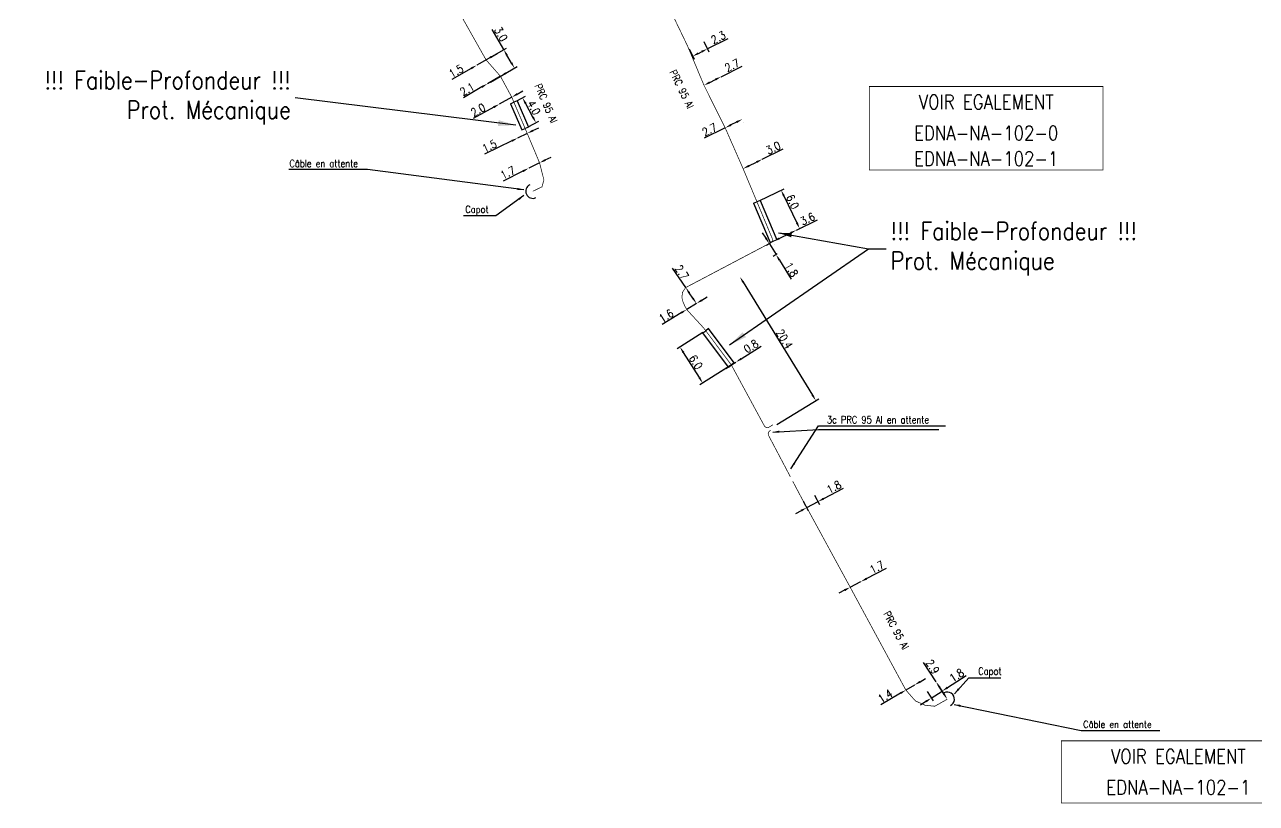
# Model space of a CAD drawing. Header units: millimetres. Extents: x 185000 to 186000, y 128000 to 129009.
# Drawn here: x 185197.3 to 185370.4, y 128131.2 to 128240.7 of the extents above; entities that cross this region are included whole.
import ezdxf
from ezdxf.enums import TextEntityAlignment as Align

# ---------------------------------------------------------------- set-up
doc = ezdxf.new("R2010")
doc.units = ezdxf.units.MM
doc.header["$PDMODE"] = 34
doc.layers.get('0').update_dxf_attribs({"linetype": 'CONTINUOUS'})
doc.layers.get('DEFPOINTS').update_dxf_attribs({"linetype": 'CONTINUOUS'})
for name, color, linetype in [('M_120', 5, 'M_ST_13'), ('M_300', 7, 'CONTINUOUS'), ('M_420', 7, 'CONTINUOUS'), ('M_930', 7, 'CONTINUOUS')]:
    doc.layers.add(name, color=color, linetype=linetype)
doc.styles.get("Standard").update_dxf_attribs({"font": 'romans.shx', "width": 0.85})
doc.linetypes.add('M_ST_13', pattern='A,5,-0.3,["oo",Standard,S=1.5,R=0,X=0,Y=-0.5],-3', length=8.3)
doc.dimstyles.get("Standard").update_dxf_attribs({"dimtxt": 1.5, "dimasz": 1.2, "dimexe": 0.625, "dimexo": 0.625, "dimgap": 0.25, "dimtad": 1, "dimdec": 1, "dimzin": 0, "dimdsep": 46, "dimtxsty": 'Standard', "dimcen": -0.5, "dimadec": 0, "dimazin": 0, "dimtfac": 1, "dimtdec": 1, "dimtmove": 0, "dimatfit": 3, "dimfxl": 0, "dimtolj": 1, "dimtzin": 0, "dimarcsym": 0})

# ---------------------------------------------------------------- blocks, each defined once
blk = doc.blocks.new('*D242')
at = {"layer": 'DEFPOINTS', "color": 0, "linetype": 'Continuous', "transparency": 16777216}
for p in [(185290.42, 128237.68), (185292.48, 128238.71), (185293.2, 128237.26)]:
    blk.add_point(p, dxfattribs=at)
at = {"layer": 'M_120', "color": 0, "linetype": 'Continuous', "lineweight": -2, "transparency": 16777216}
for p, q in [((185292.69, 128238.29), (185293.41, 128236.84)), ((185293.2, 128237.26), (185296.14, 128238.73)), ((185290.63, 128237.26), (185291.35, 128235.82)), ((185291.95, 128236.64), (185292.39, 128236.86))]:
    blk.add_line(p, q, dxfattribs=at)
at = {"layer": 'M_120', "color": 0, "linetype": 'Continuous', "transparency": 16777216}
for points in [[(185291.88, 128236.77), (185292.01, 128236.51), (185291.14, 128236.24)], [(185292.33, 128237), (185292.46, 128236.73), (185293.2, 128237.26)]]:
    blk.add_solid(points, dxfattribs=at)
at = {"layer": 'M_120', "color": 0, "linetype": 'Continuous', "transparency": 16777216, "insert": (185294.74, 128238.87), "char_height": 1.125, "attachment_point": 5, "rotation": 26.4688}
blk.add_mtext('\\A1;2.3', dxfattribs=at)
blk = doc.blocks.new('*D243')
at = {"layer": 'DEFPOINTS', "color": 0, "linetype": 'Continuous', "transparency": 16777216}
for p in [(185292.73, 128232.15), (185295.15, 128233.36), (185295.15, 128233.36)]:
    blk.add_point(p, dxfattribs=at)
at = {"layer": 'M_120', "color": 0, "linetype": 'Continuous', "lineweight": -2, "transparency": 16777216}
for p, q in [((185295.15, 128233.36), (185298.08, 128234.82)), ((185293.53, 128232.56), (185294.34, 128232.96))]:
    blk.add_line(p, q, dxfattribs=at)
at = {"layer": 'M_120', "color": 0, "linetype": 'Continuous', "transparency": 16777216}
for points in [[(185293.47, 128232.69), (185293.6, 128232.42), (185292.73, 128232.15)], [(185294.27, 128233.09), (185294.41, 128232.82), (185295.15, 128233.36)]]:
    blk.add_solid(points, dxfattribs=at)
at = {"layer": 'M_120', "color": 0, "linetype": 'Continuous', "transparency": 16777216, "insert": (185296.68, 128234.96), "char_height": 1.125, "attachment_point": 5, "rotation": 26.475}
blk.add_mtext('\\A1;2.7', dxfattribs=at)
blk = doc.blocks.new('*D244')
at = {"layer": 'DEFPOINTS', "color": 0, "linetype": 'Continuous', "transparency": 16777216}
for p in [(185298.12, 128227.38), (185298.12, 128227.38), (185295.71, 128226.17)]:
    blk.add_point(p, dxfattribs=at)
at = {"layer": 'M_120', "color": 0, "linetype": 'Continuous', "lineweight": -2, "transparency": 16777216}
for p, q in [((185297.32, 128226.98), (185296.51, 128226.57)), ((185298.33, 128226.96), (185298.33, 128226.96)), ((185295.71, 128226.17), (185292.77, 128224.71)), ((185295.92, 128225.75), (185295.92, 128225.75))]:
    blk.add_line(p, q, dxfattribs=at)
at = {"layer": 'M_120', "color": 0, "linetype": 'Continuous', "transparency": 16777216}
for points in [[(185297.25, 128227.11), (185297.39, 128226.84), (185298.12, 128227.38)], [(185296.45, 128226.71), (185296.58, 128226.44), (185295.71, 128226.17)]]:
    blk.add_solid(points, dxfattribs=at)
at = {"layer": 'M_120', "color": 0, "linetype": 'Continuous', "transparency": 16777216, "insert": (185293.5, 128225.91), "char_height": 1.125, "attachment_point": 5, "rotation": 26.4738}
blk.add_mtext('\\A1;2.7', dxfattribs=at)
blk = doc.blocks.new('*D245')
at = {"layer": 'DEFPOINTS', "color": 0, "linetype": 'Continuous', "transparency": 16777216}
for p in [(185300.92, 128221.75), (185300.92, 128221.75), (185298.23, 128220.43)]:
    blk.add_point(p, dxfattribs=at)
at = {"layer": 'M_120', "color": 0, "linetype": 'Continuous', "lineweight": -2, "transparency": 16777216}
for p, q in [((185300.92, 128221.75), (185303.87, 128223.2)), ((185299.04, 128220.83), (185300.12, 128221.36))]:
    blk.add_line(p, q, dxfattribs=at)
at = {"layer": 'M_120', "color": 0, "linetype": 'Continuous', "transparency": 16777216}
for points in [[(185300.05, 128221.49), (185300.18, 128221.22), (185300.92, 128221.75)], [(185298.97, 128220.96), (185299.11, 128220.69), (185298.23, 128220.43)]]:
    blk.add_solid(points, dxfattribs=at)
at = {"layer": 'M_120', "color": 0, "linetype": 'Continuous', "transparency": 16777216, "insert": (185302.47, 128223.35), "char_height": 1.125, "attachment_point": 5, "rotation": 26.1116}
blk.add_mtext('\\A1;3.0', dxfattribs=at)
blk = doc.blocks.new('*D246')
at = {"layer": 'DEFPOINTS', "color": 0, "linetype": 'Continuous', "transparency": 16777216}
for p in [(185305.73, 128211.8), (185302.49, 128210.23), (185302.49, 128210.23)]:
    blk.add_point(p, dxfattribs=at)
at = {"layer": 'M_120', "color": 0, "linetype": 'Continuous', "lineweight": -2, "transparency": 16777216}
for p, q in [((185305.73, 128211.8), (185308.68, 128213.22)), ((185303.3, 128210.62), (185304.92, 128211.41)), ((185302.69, 128209.81), (185302.69, 128209.81))]:
    blk.add_line(p, q, dxfattribs=at)
at = {"layer": 'M_120', "color": 0, "linetype": 'Continuous', "transparency": 16777216}
for points in [[(185304.85, 128211.54), (185304.98, 128211.27), (185305.73, 128211.8)], [(185303.23, 128210.76), (185303.36, 128210.49), (185302.49, 128210.23)]]:
    blk.add_solid(points, dxfattribs=at)
at = {"layer": 'M_120', "color": 0, "linetype": 'Continuous', "transparency": 16777216, "insert": (185307.28, 128213.38), "char_height": 1.125, "attachment_point": 5, "rotation": 25.7567}
blk.add_mtext('\\A1;3.6', dxfattribs=at)
blk = doc.blocks.new('*D247')
at = {"layer": 'DEFPOINTS', "color": 0, "linetype": 'Continuous', "transparency": 16777216}
for p in [(185301.92, 128209.88), (185302.49, 128210.23), (185303.43, 128208.7)]:
    blk.add_point(p, dxfattribs=at)
at = {"layer": 'M_120', "color": 0, "linetype": 'Continuous', "lineweight": -2, "transparency": 16777216}
for p, q in [((185301.45, 128210.65), (185300.97, 128211.42)), ((185302.09, 128209.99), (185301.52, 128209.64)), ((185301.92, 128209.88), (185302.86, 128208.35)), ((185303.03, 128208.45), (185302.46, 128208.1)), ((185303.33, 128207.58), (185304.97, 128204.9))]:
    blk.add_line(p, q, dxfattribs=at)
at = {"layer": 'M_120', "color": 0, "linetype": 'Continuous', "transparency": 16777216}
for points in [[(185301.57, 128210.73), (185301.32, 128210.57), (185301.92, 128209.88)], [(185303.46, 128207.66), (185303.2, 128207.5), (185302.86, 128208.35)]]:
    blk.add_solid(points, dxfattribs=at)
at = {"layer": 'M_120', "color": 0, "linetype": 'Continuous', "transparency": 16777216, "insert": (185305.02, 128206.25), "char_height": 1.125, "attachment_point": 5, "rotation": 301.5426}
blk.add_mtext('\\A1;1.8', dxfattribs=at)
blk = doc.blocks.new('*D248')
at = {"layer": 'DEFPOINTS', "color": 0, "linetype": 'Continuous', "transparency": 16777216}
for p in [(185290.16, 128203.72), (185291.67, 128201.48), (185291.67, 128201.48)]:
    blk.add_point(p, dxfattribs=at)
at = {"layer": 'M_120', "color": 0, "linetype": 'Continuous', "lineweight": -2, "transparency": 16777216}
for p, q in [((185290.16, 128203.72), (185288.33, 128206.44)), ((185291.16, 128202.23), (185290.66, 128202.97))]:
    blk.add_line(p, q, dxfattribs=at)
at = {"layer": 'M_120', "color": 0, "linetype": 'Continuous', "transparency": 16777216}
for points in [[(185290.79, 128203.06), (185290.54, 128202.89), (185290.16, 128203.72)], [(185291.29, 128202.31), (185291.04, 128202.14), (185291.67, 128201.48)]]:
    blk.add_solid(points, dxfattribs=at)
at = {"layer": 'M_120', "color": 0, "linetype": 'Continuous', "transparency": 16777216, "insert": (185289.61, 128205.87), "char_height": 1.125, "attachment_point": 5, "rotation": 303.9423}
blk.add_mtext('\\A1;2.7', dxfattribs=at)
blk = doc.blocks.new('*D249')
at = {"layer": 'DEFPOINTS', "color": 0, "linetype": 'Continuous', "transparency": 16777216}
for p in [(185291.67, 128201.48), (185291.67, 128201.48), (185290.3, 128200.64)]:
    blk.add_point(p, dxfattribs=at)
at = {"layer": 'M_120', "color": 0, "linetype": 'Continuous', "lineweight": -2, "transparency": 16777216}
for p, q in [((185291.67, 128201.48), (185290.3, 128200.64)), ((185292.43, 128201.95), (185293.2, 128202.42)), ((185289.54, 128200.17), (185286.86, 128198.53))]:
    blk.add_line(p, q, dxfattribs=at)
at = {"layer": 'M_120', "color": 0, "linetype": 'Continuous', "transparency": 16777216}
for points in [[(185292.35, 128202.08), (185292.51, 128201.82), (185291.67, 128201.48)], [(185289.46, 128200.3), (185289.61, 128200.04), (185290.3, 128200.64)]]:
    blk.add_solid(points, dxfattribs=at)
at = {"layer": 'M_120', "color": 0, "linetype": 'Continuous', "transparency": 16777216, "insert": (185287.42, 128199.75), "char_height": 1.125, "attachment_point": 5, "rotation": 31.5426}
blk.add_mtext('\\A1;1.6', dxfattribs=at)
blk = doc.blocks.new('*D250')
at = {"layer": 'DEFPOINTS', "color": 0, "linetype": 'Continuous', "transparency": 16777216}
for p in [(185300.17, 128215.78), (185305.73, 128211.8), (185306.17, 128212.01)]:
    blk.add_point(p, dxfattribs=at)
at = {"layer": 'M_120', "color": 0, "linetype": 'Continuous', "lineweight": -2, "transparency": 16777216}
for p, q in [((185300.59, 128215.98), (185303.99, 128217.62)), ((185303.96, 128216.61), (185305.78, 128212.82)), ((185306.15, 128212), (185306.6, 128212.22))]:
    blk.add_line(p, q, dxfattribs=at)
at = {"layer": 'M_120', "color": 0, "linetype": 'Continuous', "transparency": 16777216}
for points in [[(185304.09, 128216.67), (185303.82, 128216.54), (185303.57, 128217.42)], [(185305.92, 128212.89), (185305.65, 128212.76), (185306.17, 128212.01)]]:
    blk.add_solid(points, dxfattribs=at)
at = {"layer": 'M_120', "color": 0, "linetype": 'Continuous', "transparency": 16777216, "insert": (185305.19, 128215.78), "char_height": 1.125, "attachment_point": 5, "rotation": 295.7567}
blk.add_mtext('\\A1;6.0', dxfattribs=at)
blk = doc.blocks.new('*D251')
at = {"layer": 'DEFPOINTS', "color": 0, "linetype": 'Continuous', "transparency": 16777216}
for p in [(185262.11, 128235.72), (185260.81, 128234.97), (185260.81, 128234.97)]:
    blk.add_point(p, dxfattribs=at)
at = {"layer": 'M_120', "color": 0, "linetype": 'Continuous', "lineweight": -2, "transparency": 16777216}
for p, q in [((185262.11, 128235.72), (185260.81, 128234.97)), ((185262.89, 128236.17), (185263.66, 128236.62)), ((185260.03, 128234.52), (185257.31, 128232.94))]:
    blk.add_line(p, q, dxfattribs=at)
at = {"layer": 'M_120', "color": 0, "linetype": 'Continuous', "transparency": 16777216}
for points in [[(185262.81, 128236.3), (185262.96, 128236.04), (185262.11, 128235.72)], [(185259.95, 128234.65), (185260.1, 128234.39), (185260.81, 128234.97)]]:
    blk.add_solid(points, dxfattribs=at)
at = {"layer": 'M_120', "color": 0, "linetype": 'Continuous', "transparency": 16777216, "insert": (185257.9, 128234.15), "char_height": 1.125, "attachment_point": 5, "rotation": 30.0487}
blk.add_mtext('\\A1;1.5', dxfattribs=at)
blk = doc.blocks.new('*D252')
at = {"layer": 'DEFPOINTS', "color": 0, "linetype": 'Continuous', "transparency": 16777216}
for p in [(185264.59, 128237.16), (185260.81, 128234.97), (185262.31, 128232.37)]:
    blk.add_point(p, dxfattribs=at)
at = {"layer": 'M_120', "color": 0, "linetype": 'Continuous', "lineweight": -2, "transparency": 16777216}
for p, q in [((185264.59, 128237.16), (185262.95, 128240)), ((185261.21, 128235.2), (185265, 128237.39)), ((185265.65, 128235.34), (185265.04, 128236.38)), ((185262.72, 128232.61), (185266.5, 128234.8))]:
    blk.add_line(p, q, dxfattribs=at)
at = {"layer": 'M_120', "color": 0, "linetype": 'Continuous', "transparency": 16777216}
for points in [[(185265.17, 128236.45), (185264.91, 128236.3), (185264.59, 128237.16)], [(185265.78, 128235.42), (185265.52, 128235.27), (185266.1, 128234.56)]]:
    blk.add_solid(points, dxfattribs=at)
at = {"layer": 'M_120', "color": 0, "linetype": 'Continuous', "transparency": 16777216, "insert": (185264.2, 128239.34), "char_height": 1.125, "attachment_point": 5, "rotation": 300.0571}
blk.add_mtext('\\A1;3.0', dxfattribs=at)
blk = doc.blocks.new('*D253')
at = {"layer": 'DEFPOINTS', "color": 0, "linetype": 'Continuous', "transparency": 16777216}
for p in [(185262.31, 128232.37), (185262.31, 128232.37), (185264.13, 128233.42)]:
    blk.add_point(p, dxfattribs=at)
at = {"layer": 'M_120', "color": 0, "linetype": 'Continuous', "lineweight": -2, "transparency": 16777216}
for p, q in [((185264.91, 128233.87), (185265.69, 128234.32)), ((185264.13, 128233.42), (185262.31, 128232.37)), ((185261.53, 128231.92), (185258.93, 128230.41))]:
    blk.add_line(p, q, dxfattribs=at)
at = {"layer": 'M_120', "color": 0, "linetype": 'Continuous', "transparency": 16777216}
for points in [[(185264.83, 128234), (185264.98, 128233.74), (185264.13, 128233.42)], [(185261.46, 128232.05), (185261.61, 128231.79), (185262.31, 128232.37)]]:
    blk.add_solid(points, dxfattribs=at)
at = {"layer": 'M_120', "color": 0, "linetype": 'Continuous', "transparency": 16777216, "insert": (185259.47, 128231.59), "char_height": 1.125, "attachment_point": 5, "rotation": 30.0571}
blk.add_mtext('\\A1;2.1', dxfattribs=at)
blk = doc.blocks.new('*D254')
at = {"layer": 'DEFPOINTS', "color": 0, "linetype": 'Continuous', "transparency": 16777216}
for p in [(185265.72, 128230.48), (185263.97, 128229.5), (185263.97, 128229.5)]:
    blk.add_point(p, dxfattribs=at)
at = {"layer": 'M_120', "color": 0, "linetype": 'Continuous', "lineweight": -2, "transparency": 16777216}
for p, q in [((185265.72, 128230.48), (185263.97, 128229.5)), ((185266.5, 128230.92), (185267.29, 128231.36)), ((185263.18, 128229.06), (185260.32, 128227.46))]:
    blk.add_line(p, q, dxfattribs=at)
at = {"layer": 'M_120', "color": 0, "linetype": 'Continuous', "transparency": 16777216}
for points in [[(185266.43, 128231.05), (185266.57, 128230.79), (185265.72, 128230.48)], [(185263.11, 128229.2), (185263.26, 128228.93), (185263.97, 128229.5)]]:
    blk.add_solid(points, dxfattribs=at)
at = {"layer": 'M_120', "color": 0, "linetype": 'Continuous', "transparency": 16777216, "insert": (185260.99, 128228.7), "char_height": 1.125, "attachment_point": 5, "rotation": 29.2147}
blk.add_mtext('\\A1;2.0', dxfattribs=at)
blk = doc.blocks.new('*D255')
at = {"layer": 'DEFPOINTS', "color": 0, "linetype": 'Continuous', "transparency": 16777216}
for p in [(185267.89, 128225.39), (185266.55, 128224.73), (185266.55, 128224.73)]:
    blk.add_point(p, dxfattribs=at)
at = {"layer": 'M_120', "color": 0, "linetype": 'Continuous', "lineweight": -2, "transparency": 16777216}
for p, q in [((185267.89, 128225.39), (185266.55, 128224.73)), ((185268.7, 128225.79), (185269.51, 128226.18)), ((185265.74, 128224.33), (185261.91, 128222.46))]:
    blk.add_line(p, q, dxfattribs=at)
at = {"layer": 'M_120', "color": 0, "linetype": 'Continuous', "transparency": 16777216}
for points in [[(185268.64, 128225.92), (185268.77, 128225.65), (185267.89, 128225.39)], [(185265.67, 128224.47), (185265.81, 128224.2), (185266.55, 128224.73)]]:
    blk.add_solid(points, dxfattribs=at)
at = {"layer": 'M_120', "color": 0, "linetype": 'Continuous', "transparency": 16777216, "insert": (185262.59, 128223.62), "char_height": 1.125, "attachment_point": 5, "rotation": 26.1313}
blk.add_mtext('\\A1;1.5', dxfattribs=at)
blk = doc.blocks.new('*D256')
at = {"layer": 'DEFPOINTS', "color": 0, "linetype": 'Continuous', "transparency": 16777216}
for p in [(185268.1, 128220.49), (185268.1, 128220.49), (185269.63, 128221.25)]:
    blk.add_point(p, dxfattribs=at)
at = {"layer": 'M_120', "color": 0, "linetype": 'Continuous', "lineweight": -2, "transparency": 16777216}
for p, q in [((185270.43, 128221.65), (185271.24, 128222.05)), ((185267.3, 128220.09), (185264.49, 128218.68)), ((185269.63, 128221.25), (185268.1, 128220.49))]:
    blk.add_line(p, q, dxfattribs=at)
at = {"layer": 'M_120', "color": 0, "linetype": 'Continuous', "transparency": 16777216}
for points in [[(185270.36, 128221.78), (185270.5, 128221.52), (185269.63, 128221.25)], [(185267.23, 128220.22), (185267.37, 128219.95), (185268.1, 128220.49)]]:
    blk.add_solid(points, dxfattribs=at)
at = {"layer": 'M_120', "color": 0, "linetype": 'Continuous', "transparency": 16777216, "insert": (185265.16, 128219.86), "char_height": 1.125, "attachment_point": 5, "rotation": 26.5271}
blk.add_mtext('\\A1;1.7', dxfattribs=at)
blk = doc.blocks.new('*D258')
at = {"layer": 'DEFPOINTS', "color": 0, "linetype": 'Continuous', "transparency": 16777216}
for p in [(185267.22, 128230.41), (185266.02, 128229.76), (185267.6, 128226.07)]:
    blk.add_point(p, dxfattribs=at)
at = {"layer": 'M_120', "color": 0, "linetype": 'Continuous', "lineweight": -2, "transparency": 16777216}
for p, q in [((185266.44, 128229.98), (185267.64, 128230.63)), ((185268.7, 128227.68), (185267.65, 128229.62)), ((185268.02, 128226.29), (185269.54, 128227.11))]:
    blk.add_line(p, q, dxfattribs=at)
at = {"layer": 'M_120', "color": 0, "linetype": 'Continuous', "transparency": 16777216}
for points in [[(185267.78, 128229.69), (185267.52, 128229.55), (185267.22, 128230.41)], [(185268.83, 128227.75), (185268.56, 128227.61), (185269.12, 128226.89)]]:
    blk.add_solid(points, dxfattribs=at)
at = {"layer": 'M_120', "color": 0, "linetype": 'Continuous', "transparency": 16777216, "insert": (185268.83, 128229), "char_height": 1.125, "attachment_point": 5, "rotation": 298.3724}
blk.add_mtext('\\A1;4.0', dxfattribs=at)
blk = doc.blocks.new('M_300_02')
at = {"color": 0, "linetype": 'Continuous'}
blk.add_arc((0, 0), 1, 270, 90, dxfattribs=at)
at = {"color": 0, "linetype": 'Continuous', "width": 0.75, "flags": 3}
for tag, p in [('DEF_LEG', (0, -5)), ('DEF_COUP', (0, -7.5)), ('DEF_TYPE', (0, -10))]:
    blk.add_attdef(tag, text='', height=1.2, dxfattribs=at).set_placement(p, align=Align.MIDDLE)
blk = doc.blocks.new('*D260')
at = {"layer": 'DEFPOINTS', "color": 0, "linetype": 'Continuous', "transparency": 16777216}
for p in [(185306.47, 128174.1), (185308.05, 128174.95), (185308.76, 128173.64)]:
    blk.add_point(p, dxfattribs=at)
at = {"layer": 'M_120', "color": 0, "linetype": 'Continuous', "lineweight": -2, "transparency": 16777216}
for p, q in [((185309.55, 128174.06), (185312.32, 128175.55)), ((185306.69, 128173.69), (185307.39, 128172.38)), ((185307.17, 128172.79), (185308.76, 128173.64)), ((185308.28, 128174.54), (185308.98, 128173.23)), ((185306.38, 128172.36), (185305.58, 128171.94))]:
    blk.add_line(p, q, dxfattribs=at)
at = {"layer": 'M_120', "color": 0, "linetype": 'Continuous', "transparency": 16777216}
for points in [[(185309.48, 128174.2), (185309.62, 128173.93), (185308.76, 128173.64)], [(185306.31, 128172.5), (185306.45, 128172.23), (185307.17, 128172.79)]]:
    blk.add_solid(points, dxfattribs=at)
at = {"layer": 'M_120', "color": 0, "linetype": 'Continuous', "transparency": 16777216, "insert": (185310.98, 128175.68), "char_height": 1.125, "attachment_point": 5, "rotation": 28.1816}
blk.add_mtext('\\A1;1.8', dxfattribs=at)
blk = doc.blocks.new('*D261')
at = {"layer": 'DEFPOINTS', "color": 0, "linetype": 'Continuous', "transparency": 16777216}
for p in [(185313.28, 128161.6), (185314.78, 128162.4), (185314.78, 128162.4)]:
    blk.add_point(p, dxfattribs=at)
at = {"layer": 'M_120', "color": 0, "linetype": 'Continuous', "lineweight": -2, "transparency": 16777216}
for p, q in [((185315.58, 128162.82), (185318.36, 128164.28)), ((185312.48, 128161.18), (185311.68, 128160.76)), ((185313.28, 128161.6), (185314.78, 128162.4))]:
    blk.add_line(p, q, dxfattribs=at)
at = {"layer": 'M_120', "color": 0, "linetype": 'Continuous', "transparency": 16777216}
for points in [[(185315.51, 128162.95), (185315.65, 128162.68), (185314.78, 128162.4)], [(185312.41, 128161.32), (185312.55, 128161.05), (185313.28, 128161.6)]]:
    blk.add_solid(points, dxfattribs=at)
at = {"layer": 'M_120', "color": 0, "linetype": 'Continuous', "transparency": 16777216, "insert": (185317.02, 128164.42), "char_height": 1.125, "attachment_point": 5, "rotation": 27.7863}
blk.add_mtext('\\A1;1.7', dxfattribs=at)
blk = doc.blocks.new('*D262')
at = {"layer": 'DEFPOINTS', "color": 0, "linetype": 'Continuous', "transparency": 16777216}
for p in [(185322.31, 128147.86), (185322.31, 128147.86), (185321.1, 128147.15)]:
    blk.add_point(p, dxfattribs=at)
at = {"layer": 'M_120', "color": 0, "linetype": 'Continuous', "lineweight": -2, "transparency": 16777216}
for p, q in [((185322.31, 128147.86), (185321.1, 128147.15)), ((185323.09, 128148.32), (185323.86, 128148.77)), ((185320.33, 128146.7), (185317.58, 128145.08))]:
    blk.add_line(p, q, dxfattribs=at)
at = {"layer": 'M_120', "color": 0, "linetype": 'Continuous', "transparency": 16777216}
for points in [[(185323.01, 128148.45), (185323.16, 128148.19), (185322.31, 128147.86)], [(185320.25, 128146.83), (185320.4, 128146.57), (185321.1, 128147.15)]]:
    blk.add_solid(points, dxfattribs=at)
at = {"layer": 'M_120', "color": 0, "linetype": 'Continuous', "transparency": 16777216, "insert": (185318.19, 128146.31), "char_height": 1.125, "attachment_point": 5, "rotation": 30.4112}
blk.add_mtext('\\A1;1.4', dxfattribs=at)
blk = doc.blocks.new('*D263')
at = {"layer": 'DEFPOINTS', "color": 0, "linetype": 'Continuous', "transparency": 16777216}
for p in [(185325.35, 128148.3), (185325.35, 128148.3), (185326.92, 128145.87)]:
    blk.add_point(p, dxfattribs=at)
at = {"layer": 'M_120', "color": 0, "linetype": 'Continuous', "lineweight": -2, "transparency": 16777216}
for p, q in [((185325.35, 128148.3), (185323.6, 128151.02)), ((185326.44, 128146.62), (185325.84, 128147.55))]:
    blk.add_line(p, q, dxfattribs=at)
at = {"layer": 'M_120', "color": 0, "linetype": 'Continuous', "transparency": 16777216}
for points in [[(185325.96, 128147.63), (185325.71, 128147.46), (185325.35, 128148.3)], [(185326.56, 128146.7), (185326.31, 128146.54), (185326.92, 128145.87)]]:
    blk.add_solid(points, dxfattribs=at)
at = {"layer": 'M_120', "color": 0, "linetype": 'Continuous', "transparency": 16777216, "insert": (185324.86, 128150.44), "char_height": 1.125, "attachment_point": 5, "rotation": 302.8691}
blk.add_mtext('\\A1;2.9', dxfattribs=at)
blk = doc.blocks.new('*D264')
at = {"layer": 'DEFPOINTS', "color": 0, "linetype": 'Continuous', "transparency": 16777216}
for p in [(185323.84, 128147.32), (185325.35, 128148.3), (185324.67, 128146.03)]:
    blk.add_point(p, dxfattribs=at)
at = {"layer": 'M_120', "color": 0, "linetype": 'Continuous', "lineweight": -2, "transparency": 16777216}
for p, q in [((185326.94, 128147.5), (185329.58, 128149.2)), ((185325.6, 128147.91), (185326.44, 128146.61)), ((185324.09, 128146.93), (185324.93, 128145.64)), ((185324.67, 128146.03), (185326.19, 128147.01)), ((185323.92, 128145.54), (185323.16, 128145.05))]:
    blk.add_line(p, q, dxfattribs=at)
at = {"layer": 'M_120', "color": 0, "linetype": 'Continuous', "transparency": 16777216}
for points in [[(185326.86, 128147.62), (185327.02, 128147.37), (185326.19, 128147.01)], [(185323.84, 128145.67), (185324, 128145.42), (185324.67, 128146.03)]]:
    blk.add_solid(points, dxfattribs=at)
at = {"layer": 'M_120', "color": 0, "linetype": 'Continuous', "transparency": 16777216, "insert": (185328.23, 128149.22), "char_height": 1.125, "attachment_point": 5, "rotation": 32.8921}
blk.add_mtext('\\A1;1.8', dxfattribs=at)
blk = doc.blocks.new('*D265')
at = {"layer": 'DEFPOINTS', "color": 0, "linetype": 'Continuous', "transparency": 16777216}
for p in [(185296.58, 128192.84), (185297.21, 128193.24), (185297.21, 128193.24)]:
    blk.add_point(p, dxfattribs=at)
at = {"layer": 'M_120', "color": 0, "linetype": 'Continuous', "lineweight": -2, "transparency": 16777216}
for p, q in [((185297.97, 128193.72), (185300.75, 128195.47)), ((185295.82, 128192.36), (185295.06, 128191.88)), ((185296.58, 128192.84), (185297.21, 128193.24))]:
    blk.add_line(p, q, dxfattribs=at)
at = {"layer": 'M_120', "color": 0, "linetype": 'Continuous', "transparency": 16777216}
for points in [[(185295.74, 128192.48), (185295.9, 128192.23), (185296.58, 128192.84)], [(185297.89, 128193.85), (185298.05, 128193.59), (185297.21, 128193.24)]]:
    blk.add_solid(points, dxfattribs=at)
at = {"layer": 'M_120', "color": 0, "linetype": 'Continuous', "transparency": 16777216, "insert": (185299.34, 128195.47), "char_height": 1.125, "attachment_point": 5, "rotation": 32.2751}
blk.add_mtext('\\A1;0.8', dxfattribs=at)
blk = doc.blocks.new('*D266')
at = {"layer": 'DEFPOINTS', "color": 0, "linetype": 'Continuous', "transparency": 16777216}
for p in [(185292.97, 128197.66), (185289.35, 128195.37), (185297.21, 128193.24)]:
    blk.add_point(p, dxfattribs=at)
at = {"layer": 'M_120', "color": 0, "linetype": 'Continuous', "lineweight": -2, "transparency": 16777216}
for p, q in [((185292.57, 128197.41), (185288.96, 128195.12)), ((185292.08, 128191.06), (185289.84, 128194.61)), ((185296.82, 128192.99), (185292.16, 128190.05))]:
    blk.add_line(p, q, dxfattribs=at)
at = {"layer": 'M_120', "color": 0, "linetype": 'Continuous', "transparency": 16777216}
for points in [[(185289.96, 128194.69), (185289.71, 128194.53), (185289.35, 128195.37)], [(185292.2, 128191.14), (185291.95, 128190.98), (185292.56, 128190.3)]]:
    blk.add_solid(points, dxfattribs=at)
at = {"layer": 'M_120', "color": 0, "linetype": 'Continuous', "transparency": 16777216, "insert": (185291.59, 128193.24), "char_height": 1.125, "attachment_point": 5, "rotation": 302.2751}
blk.add_mtext('\\A1;6.0', dxfattribs=at)
blk = doc.blocks.new('*D273')
at = {"layer": 'DEFPOINTS', "color": 0, "linetype": 'Continuous', "transparency": 16777216}
for p in [(185297.78, 128205.23), (185308.45, 128187.84), (185302.55, 128184.23)]:
    blk.add_point(p, dxfattribs=at)
at = {"layer": 'M_120', "color": 0, "linetype": 'Continuous', "lineweight": -2, "transparency": 16777216}
for p, q in [((185298.25, 128204.46), (185307.98, 128188.61)), ((185302.95, 128184.47), (185308.85, 128188.09))]:
    blk.add_line(p, q, dxfattribs=at)
at = {"layer": 'M_120', "color": 0, "linetype": 'Continuous', "transparency": 16777216}
for points in [[(185298.37, 128204.54), (185298.12, 128204.38), (185297.78, 128205.23)], [(185308.1, 128188.69), (185307.85, 128188.53), (185308.45, 128187.84)]]:
    blk.add_solid(points, dxfattribs=at)
at = {"layer": 'M_120', "color": 0, "linetype": 'Continuous', "transparency": 16777216, "insert": (185304.03, 128196.48), "char_height": 1.125, "attachment_point": 5, "rotation": 301.5426}
blk.add_mtext('\\A1;20.4', dxfattribs=at)

msp = doc.modelspace()

# ---------------------------------------------------------------- linework, layer by layer
at = {"layer": 'M_120'}
for points in [[(185288.88, 128245.37, 0.1, 0.1, 0), (185287.58, 128244.67, 0.1, 0.1, 0.40064), (185287.37, 128244.02, 0.1, 0.1, 0), (185290.42, 128237.68, 0.1, 0.1, 0), (185292.73, 128232.15, 0.1, 0.1, 0), (185295.71, 128226.17, 0.1, 0.1, 0), (185298.23, 128220.43, 0.1, 0.1, 0), (185300.17, 128215.78, 0.1, 0.1, 0), (185302.31, 128210.65, 0.1, 0.1, -0.388045), (185302.09, 128210.01, 0.1, 0.1, 0), (185290.16, 128203.72, 0.1, 0.1, 0), (185289.72, 128203.06, 0.1, 0.1, 0), (185289.62, 128202.34, 0.1, 0.1, 0), (185289.77, 128201.74, 0.1, 0.1, 0), (185290.07, 128201.06, 0.1, 0.1, 0), (185290.3, 128200.64, 0.1, 0.1, 0), (185292.68, 128198.05, 0.1, 0.1, 0), (185296.58, 128192.84, 0.1, 0.1, 0), (185301.2, 128184.31, 0.1, 0.1, 0.430197), (185301.9, 128184.12, 0.1, 0.1, 0), (185302.42, 128184.44, 0, 0, 0)], [(185268.68, 128217.26, 0.1, 0.1, 0), (185269.96, 128217.87, 0.1, 0.1, 0), (185270.24, 128218.84, 0.1, 0.1, 0), (185269.63, 128221.25, 0.1, 0.1, 0), (185267.89, 128225.39, 0.1, 0.1, 0), (185265.72, 128230.48, 0.1, 0.1, 0), (185264.13, 128233.42, 0.1, 0.1, 0), (185264.13, 128233.42, 0.1, 0.1, 0), (185262.11, 128235.72, 0.1, 0.1, 0), (185257.69, 128243.56, 0.1, 0.1, 0)]]:
    msp.add_lwpolyline(points, format="xyseb", dxfattribs=at)
at = {"layer": 'M_120', "const_width": 0.1}
msp.add_lwpolyline([(185302.1, 128183.65), (185301.99, 128183.59, 0.395328), (185301.81, 128182.93), (185304.87, 128177.13)], format="xyb", dxfattribs=at)
msp.add_lwpolyline([(185305.2, 128176.5), (185306.47, 128174.1), (185313.28, 128161.6), (185321.1, 128147.15), (185322.44, 128145.63), (185323.78, 128145.03), (185325.16, 128144.88), (185326.92, 128145.87)], dxfattribs=at)
at = {"layer": 'M_420', "color": 7, "linetype": 'CONTINUOUS'}
for p, q in [((185265.56, 128229.56), (185266.02, 128229.76)), ((185265.56, 128229.56), (185267.14, 128225.87)), ((185266.48, 128229.96), (185266.02, 128229.76)), ((185266.48, 128229.96), (185268.06, 128226.27)), ((185267.14, 128225.87), (185267.6, 128226.07)), ((185268.06, 128226.27), (185267.6, 128226.07)), ((185299.71, 128215.59), (185300.17, 128215.78)), ((185299.71, 128215.59), (185302.02, 128210.04)), ((185300.63, 128215.97), (185300.17, 128215.78)), ((185300.63, 128215.97), (185302.95, 128210.43)), ((185302.02, 128210.04), (185302.49, 128210.23)), ((185302.95, 128210.43), (185302.49, 128210.23)), ((185292.57, 128197.36), (185292.97, 128197.66)), ((185293.37, 128197.96), (185292.97, 128197.66)), ((185296.98, 128193.14), (185293.37, 128197.96)), ((185296.18, 128192.54), (185292.57, 128197.36)), ((185296.18, 128192.54), (185296.58, 128192.84)), ((185296.98, 128193.14), (185296.58, 128192.84))]:
    msp.add_line(p, q, dxfattribs=at)
at = {"layer": 'M_930', "const_width": 0.1}
for points in [[(185315.97, 128231.98), (185348.81, 128231.98), (185348.81, 128220.24), (185315.97, 128220.24)], [(185342.96, 128140.02), (185375.8, 128140.02), (185375.8, 128131.28), (185342.96, 128131.28)]]:
    msp.add_lwpolyline(points, close=True, dxfattribs=at)

# ---------------------------------------------------------------- block references
at = {"layer": 'M_300'}
for p, rotation in [((185268.68, 128217.26), 205.7554998528183), ((185326.92, 128145.87), 25.75549985142955)]:
    msp.add_blockref('M_300_02', p, dxfattribs=dict(at, rotation=rotation))

# ---------------------------------------------------------------- texts
at = {"layer": 'M_120', "width": 0.85}
for rotation, p in [(295.9202, (185289.61, 128231.62)), (293.5243, (185270.55, 128229.61)), (298.2094, (185319.74, 128155.55))]:
    msp.add_text('PRC 95 Al', height=1, rotation=rotation, dxfattribs=at).set_placement(p, align=Align.MIDDLE)
at = {"layer": 'M_120', "linetype": 'Continuous', "char_height": 1, "attachment_point": 1}
for s, insert in [('Câble en attente', (185234.49, 128221.66)), ('3c PRC 95 Al en attente', (185310.01, 128185.64)), ('Câble en attente', (185346.02, 128142.83))]:
    msp.add_mtext(s, dxfattribs=dict(at, insert=insert))
at = {"layer": 'M_300', "linetype": 'Continuous', "char_height": 1, "attachment_point": 1}
for insert in [(185259.19, 128215.22), (185331.27, 128150.31)]:
    msp.add_mtext('Capot', dxfattribs=dict(at, insert=insert))
at = {"layer": 'M_420', "char_height": 2.5}
for insert, attachment_point in [((185234.67, 128230.37), 6), ((185318.97, 128209.17), 4)]:
    msp.add_mtext('!!! Faible-Profondeur !!!\\PProt. Mécanique', dxfattribs=dict(at, insert=insert, attachment_point=attachment_point))
at = {"layer": 'M_930', "width": 0.85}
for s, p in [('VOIR EGALEMENT', (185332.39, 128228.81)), ('EDNA-NA-102-0', (185332.39, 128224.43)), ('EDNA-NA-102-1', (185332.39, 128220.83)), ('VOIR EGALEMENT', (185359.38, 128136.85)), ('EDNA-NA-102-1', (185359.38, 128132.48))]:
    msp.add_text(s, height=2, dxfattribs=at).set_placement(p, align=Align.CENTER)

# ---------------------------------------------------------------- dimensions: what is measured, and where the dimension line sits
at = {"layer": 'M_120', "linetype": 'Continuous'}
for base, p1, p2, angle, picture, middle in [((185264.59, 128237.16), (185262.31, 128232.37), (185260.81, 128234.97), 300.0571, '*D252', (185263.55, 128238.97)), ((185293.2, 128237.26), (185290.42, 128237.68), (185292.48, 128238.71), 206.4688, '*D242', (185295.07, 128238.2)), ((185260.81, 128234.97), (185262.11, 128235.72), (185260.81, 128234.97), 30.0487, '*D251', (185258.28, 128233.5)), ((185295.15, 128233.36), (185292.73, 128232.15), (185295.15, 128233.36), 206.475, '*D243', (185297.02, 128234.29)), ((185262.31, 128232.37), (185264.13, 128233.42), (185262.31, 128232.37), 30.0571, '*D253', (185259.84, 128230.94)), ((185263.97, 128229.5), (185265.72, 128230.48), (185263.97, 128229.5), 29.2147, '*D254', (185261.36, 128228.04)), ((185267.22, 128230.41), (185267.6, 128226.07), (185266.02, 128229.76), 298.3724, '*D258', (185268.17, 128228.65)), ((185298.12, 128227.38), (185295.71, 128226.17), (185298.12, 128227.38), 206.4738, '*D244', (185293.84, 128225.24)), ((185266.55, 128224.73), (185267.89, 128225.39), (185266.55, 128224.73), 26.1313, '*D255', (185262.92, 128222.95)), ((185300.92, 128221.75), (185298.23, 128220.43), (185300.92, 128221.75), 206.1116, '*D245', (185302.8, 128222.67)), ((185268.1, 128220.49), (185269.63, 128221.25), (185268.1, 128220.49), 26.5271, '*D256', (185265.49, 128219.18)), ((185306.17, 128212.01), (185300.17, 128215.78), (185305.73, 128211.8), 115.7567, '*D250', (185304.51, 128215.45)), ((185302.49, 128210.23), (185305.73, 128211.8), (185302.49, 128210.23), 25.7567, '*D246', (185307.61, 128212.71)), ((185301.92, 128209.88), (185303.43, 128208.7), (185302.49, 128210.23), 301.5426, '*D247', (185304.39, 128205.86)), ((185291.67, 128201.48), (185290.16, 128203.72), (185291.67, 128201.48), 123.9423, '*D248', (185288.99, 128205.45)), ((185308.45, 128187.84), (185297.78, 128205.23), (185302.55, 128184.23), 121.5426, '*D273', (185303.39, 128196.09)), ((185291.67, 128201.48), (185290.3, 128200.64), (185291.67, 128201.48), 211.5426, '*D249', (185287.81, 128199.11)), ((185289.35, 128195.37), (185297.21, 128193.24), (185292.97, 128197.66), 302.2751, '*D266', (185290.96, 128192.84)), ((185297.2127, 128193.2387), (185296.5785, 128192.8382), (185297.2127, 128193.2387), 212.2751, '*D265', (185299.7401, 128194.835)), ((185308.76, 128173.64), (185306.47, 128174.1), (185308.05, 128174.95), 208.1816, '*D260', (185311.33, 128175.02)), ((185314.78, 128162.4), (185313.28, 128161.6), (185314.78, 128162.4), 207.7863, '*D261', (185317.37, 128163.76)), ((185325.35, 128148.3), (185326.92, 128145.87), (185325.35, 128148.3), 302.8691, '*D263', (185324.23, 128150.04)), ((185324.67, 128146.03), (185325.35, 128148.3), (185323.84, 128147.32), 32.8921, '*D264', (185328.64, 128148.59)), ((185322.31, 128147.86), (185321.1, 128147.15), (185322.31, 128147.86), 210.4112, '*D262', (185318.57, 128145.66))]:
    dim = msp.add_linear_dim(base=base, p1=p1, p2=p2, angle=angle, dimstyle='Standard', override={"dimscale": 0.75}, dxfattribs=at)
    dim.commit()
    dim.dimension.update_dxf_attribs({"geometry": picture, "text_midpoint": middle, "dimtype": 160})

# ---------------------------------------------------------------- leaders
at = {"layer": 'M_120', "linetype": 'Continuous', "annotation_type": 0, "has_hookline": 1}
for points, hookline_direction, text_width in [([(185267.4, 128217.47), (185245.44, 128220.31)], 1, 10.85), ([(185302.42, 128183.42), (185308.84, 128183.79)], 0, 16.72), ([(185304.92, 128178.26), (185308.84, 128184.29), (185309.74, 128184.29)], 0, 16.72), ([(185327.88, 128145.11), (185345.75, 128141.48)], 0, 10.85)]:
    msp.add_leader(points, dimstyle='Standard', override={"dimscale": 0.75, "dimgap": 0.25, "dimtad": 2}, dxfattribs=dict(at, hookline_direction=hookline_direction, text_width=text_width))
at = {"layer": 'M_300', "linetype": 'Continuous', "annotation_type": 0, "has_hookline": 1, "text_width": 3.44}
for points, hookline_direction in [([(185267.44, 128216.68), (185263.46, 128213.78), (185262.56, 128213.78)], 1), ([(185327.92, 128146.63), (185329.93, 128148.88), (185330.83, 128148.88)], 0)]:
    msp.add_leader(points, dimstyle='Standard', override={"dimscale": 0.75, "dimgap": 0.25, "dimtad": 2}, dxfattribs=dict(at, hookline_direction=hookline_direction))
at = {"layer": 'M_420', "annotation_type": 0, "has_hookline": 1, "text_width": 38.65}
for points, hookline_direction in [([(185266.31, 128226.54), (185235.3, 128230.37)], 1), ([(185296.34, 128195.67), (185315.84, 128209.17), (185318.34, 128209.17)], 0)]:
    msp.add_leader(points, dimstyle='Standard', override={"dimasz": 2.5, "dimgap": -0.63, "dimtad": 0}, dxfattribs=dict(at, hookline_direction=hookline_direction))
at = {"layer": 'M_420'}
msp.add_leader([(185303.19, 128211.42), (185315.84, 128209.17)], dimstyle='Standard', override={"dimscale": 0.75, "dimasz": 2.5, "dimgap": 0.25, "dimtad": 1}, dxfattribs=at)

doc.saveas('drawing.dxf')
